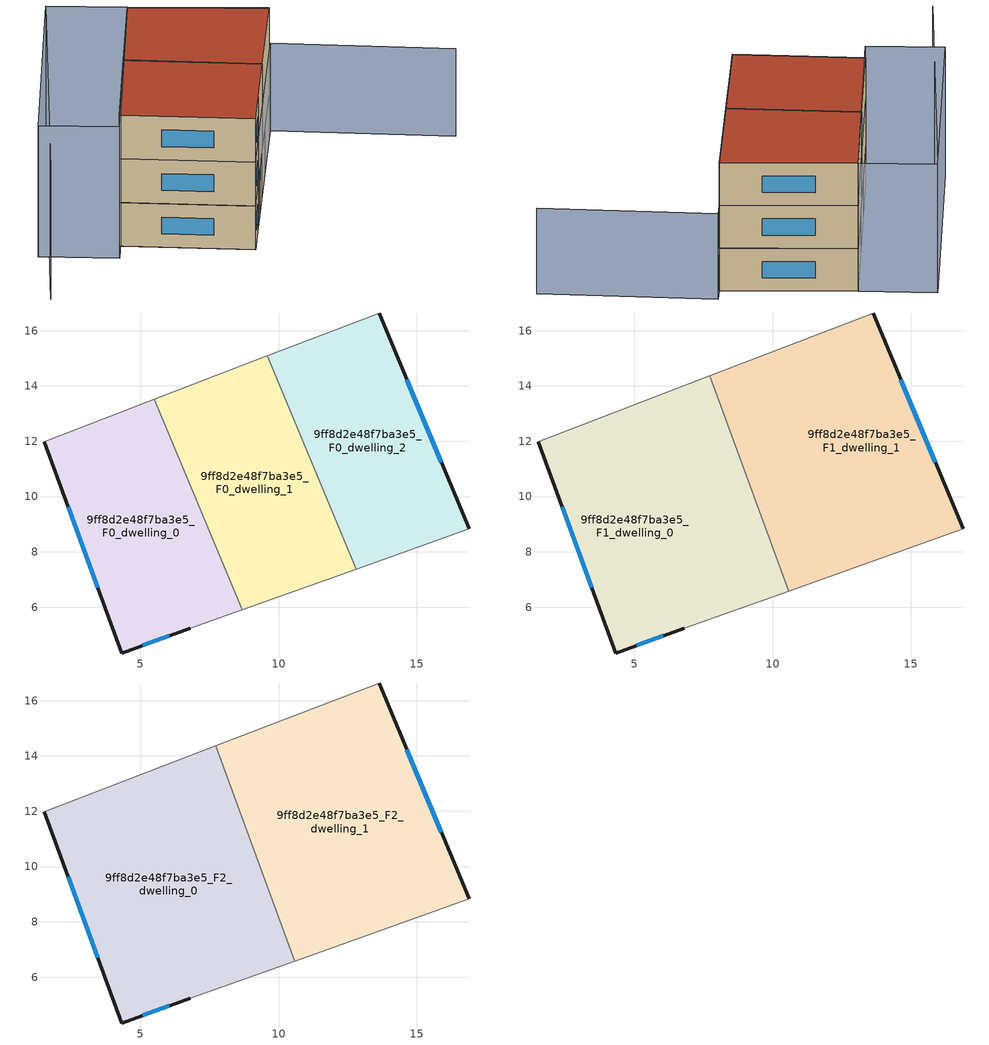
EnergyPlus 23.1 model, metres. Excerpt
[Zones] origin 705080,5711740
9ff8d2e48f7ba3e5_F0_dwelling_0
 floor ground (EU_floor_Construction): 8.69,5.9 5.5,13.51 1.53,11.98 4.33,4.34 6.81,5.24 z0
 wall outside (EU_wall_Construction): 6.81,5.24 4.33,4.34 1.53,11.98 z0:3
 wall adiabatic (EU_wall_Construction): 1.53,11.98 5.5,13.51 / 8.69,5.9 6.81,5.24 z0:3
 wall to 9ff8d2e48f7ba3e5_F0_dwelling_1 (EU_wall_Construction): 5.5,13.51 8.69,5.9 z0:3
 window (EU_Window_Construction): 6.05,4.96 5.09,4.62 / 3.46,6.7 2.39,9.62 z0.93:2.07
9ff8d2e48f7ba3e5_F0_dwelling_1
 floor ground (EU_floor_Construction): 12.82,7.38 9.59,15.08 5.5,13.51 8.69,5.9 z0
 wall adiabatic (EU_wall_Construction): 12.82,7.38 8.69,5.9 / 5.5,13.51 9.59,15.08 z0:3
 wall to 9ff8d2e48f7ba3e5_F0_dwelling_2 (EU_wall_Construction): 9.59,15.08 12.82,7.38 z0:3
9ff8d2e48f7ba3e5_F0_dwelling_2
 floor ground (EU_floor_Construction): 16.89,8.83 13.63,16.64 9.59,15.08 12.82,7.38 z0
 wall outside (EU_wall_Construction): 13.63,16.64 16.89,8.83 z0:3
 wall adiabatic (EU_wall_Construction): 16.89,8.83 12.82,7.38 / 9.59,15.08 13.63,16.64 z0:3
 window (EU_Window_Construction): 14.64,14.23 15.89,11.24 z0.93:2.07
9ff8d2e48f7ba3e5_F1_dwelling_0
 floor to 9ff8d2e48f7ba3e5_F0_dwelling_0 (EU_floor_Construction): 8.69,5.9 5.5,13.51 1.53,11.98 4.33,4.34 6.81,5.24 z3
 floor to 9ff8d2e48f7ba3e5_F0_dwelling_1 (EU_floor_Construction): 10.58,6.58 7.73,14.37 5.5,13.51 8.69,5.9 z3
 wall outside (EU_wall_Construction): 6.81,5.24 4.33,4.34 1.53,11.98 z3:6
 wall adiabatic (EU_wall_Construction): 1.53,11.98 7.73,14.37 / 10.58,6.58 6.81,5.24 z3:6
 wall to 9ff8d2e48f7ba3e5_F1_dwelling_1 (EU_wall_Construction): 7.73,14.37 10.58,6.58 z3:6
 window (EU_Window_Construction): 6.05,4.96 5.09,4.62 / 3.46,6.7 2.39,9.62 z3.93:5.07
9ff8d2e48f7ba3e5_F1_dwelling_1
 floor to 9ff8d2e48f7ba3e5_F0_dwelling_1 (EU_floor_Construction): 12.82,7.38 9.59,15.08 7.73,14.37 10.58,6.58 z3
 floor to 9ff8d2e48f7ba3e5_F0_dwelling_2 (EU_floor_Construction): 16.89,8.83 13.63,16.64 9.59,15.08 12.82,7.38 z3
 wall outside (EU_wall_Construction): 13.63,16.64 16.89,8.83 z3:6
 wall adiabatic (EU_wall_Construction): 16.89,8.83 10.58,6.58 / 7.73,14.37 13.63,16.64 z3:6
 window (EU_Window_Construction): 14.64,14.23 15.89,11.24 z3.93:5.07
9ff8d2e48f7ba3e5_F2_dwelling_0
 floor to 9ff8d2e48f7ba3e5_F1_dwelling_0 (EU_floor_Construction): 10.58,6.58 7.73,14.37 1.53,11.98 4.33,4.34 6.81,5.24 z6
 wall outside (EU_wall_Construction): 6.81,5.24 4.33,4.34 1.53,11.98 z6:9
 wall adiabatic (EU_wall_Construction): 1.53,11.98 7.73,14.37 / 10.58,6.58 6.81,5.24 z6:9
 wall to 9ff8d2e48f7ba3e5_F2_dwelling_1 (EU_wall_Construction): 7.73,14.37 10.58,6.58 z6:9
 window (EU_Window_Construction): 6.05,4.96 5.09,4.62 / 3.46,6.7 2.39,9.62 z6.93:8.07
 roof outside (EU_roof_Construction): 7.73,14.37 10.58,6.58 6.81,5.24 4.33,4.34 1.53,11.98 z9
9ff8d2e48f7ba3e5_F2_dwelling_1
 floor to 9ff8d2e48f7ba3e5_F1_dwelling_1 (EU_floor_Construction): 16.89,8.83 13.63,16.64 7.73,14.37 10.58,6.58 z6
 wall outside (EU_wall_Construction): 13.63,16.64 16.89,8.83 z6:9
 wall adiabatic (EU_wall_Construction): 16.89,8.83 10.58,6.58 / 7.73,14.37 13.63,16.64 z6:9
 window (EU_Window_Construction): 14.64,14.23 15.89,11.24 z6.93:8.07
 roof outside (EU_roof_Construction): 13.63,16.64 16.89,8.83 10.58,6.58 7.73,14.37 z9
shading: 6.81,5.24 17.83,9.16 / 17.83,9.16 21.55,-1.26 z0:6; 11.86,21.15 -5.89,13.26 / -1.52,15.93 11.87,21.16 / 11.87,21.16 13.63,16.64 / 13.63,16.64 0.24,11.41 / 0.24,11.41 -1.52,15.93 z0:9
[Building]
EU S2 Campaign: North Axis=0; Terrain=City; Solar Distribution=FullExterior
[Site:Location]
London: Latitude=51.5; Longitude=-0.5; Time Zone=0; Elevation=25
[SizingPeriod:WeatherFileDays]
AnnualSizingPeriod: Begin Month=1; Begin Day of Month=1; End Month=12; End Day of Month=31; Day of Week for Start Day=Monday; Use Weather File Daylight Saving Period=No; Use Weather File Rain and Snow Indicators=No
[MATERIAL]
EU_InternalMass_Material: Roughness=MediumRough; Thickness=0.1; Conductivity=1; Density=1800; Specific Heat=900; Thermal Absorptance=0.9; Solar Absorptance=0.7; Visible Absorptance=0.7
[MATERIAL:NOMASS] Roughness=MediumRough; Thermal Absorptance=0.9; Solar Absorptance=0.7; Visible Absorptance=0.7
Name | Thermal Resistance
EU_wall_NoMass | 0.53138
EU_roof_NoMass | 2.54466
EU_floor_NoMass | 1.96308
[WINDOWMATERIAL:SIMPLEGLAZINGSYSTEM]
EU_Window_SimpleGlazing: UFactor=4.07112; Solar Heat Gain Coefficient=0.85; Visible Transmittance=0.85
[CONSTRUCTION]
EU_wall_Construction: EU_wall_NoMass
EU_roof_Construction: EU_roof_NoMass
EU_floor_Construction: EU_floor_NoMass
EU_InternalMass_Construction: EU_InternalMass_Material
EU_Window_Construction: EU_Window_SimpleGlazing
[ZONE] Type=1; Multiplier=1; Ceiling Height=autocalculate; Floor Area=autocalculate; Part of Total Floor Area=Yes
Name | Volume
9ff8d2e48f7ba3e5_F0_dwelling_0; 9ff8d2e48f7ba3e5_F0_dwelling_1 | 109.072
9ff8d2e48f7ba3e5_F1_dwelling_0 | 163.6
9ff8d2e48f7ba3e5_F2_dwelling_0 | 163.604
9ff8d2e48f7ba3e5_F1_dwelling_1 | 163.606
9ff8d2e48f7ba3e5_F2_dwelling_1 | 163.611
9ff8d2e48f7ba3e5_F0_dwelling_2 | 109.068
[INTERNALMASS] Construction=EU_InternalMass_Construction
Name | Zone or ZoneList | Surface Area
9ff8d2e48f7ba3e5_F0_dwelling_0_EU_InternalMass | 9ff8d2e48f7ba3e5_F0_dwelling_0 | 36.3575
9ff8d2e48f7ba3e5_F0_dwelling_1_EU_InternalMass | 9ff8d2e48f7ba3e5_F0_dwelling_1 | 36.3576
9ff8d2e48f7ba3e5_F0_dwelling_2_EU_InternalMass | 9ff8d2e48f7ba3e5_F0_dwelling_2 | 36.3558
9ff8d2e48f7ba3e5_F1_dwelling_0_EU_InternalMass | 9ff8d2e48f7ba3e5_F1_dwelling_0 | 54.5352
9ff8d2e48f7ba3e5_F1_dwelling_1_EU_InternalMass | 9ff8d2e48f7ba3e5_F1_dwelling_1 | 54.5367
9ff8d2e48f7ba3e5_F2_dwelling_0_EU_InternalMass | 9ff8d2e48f7ba3e5_F2_dwelling_0 | 54.5352
9ff8d2e48f7ba3e5_F2_dwelling_1_EU_InternalMass | 9ff8d2e48f7ba3e5_F2_dwelling_1 | 54.5367
[OTHEREQUIPMENT] Fuel Type=Electricity; Design Level Calculation Method=Watts/Area; Power per Zone Floor Area=1; Fraction Latent=0; Fraction Radiant=0; Fraction Lost=0; Carbon Dioxide Generation Rate=0; EndUse Subcategory=EU_Step8_InternalGains
Name | Zone or ZoneList or Space or SpaceList | Schedule
EU_Step8_InternalGain_9ff8d2e48f7ba3e5_F0_dwelling_0_f000 | 9ff8d2e48f7ba3e5_F0_dwelling_0 | EU_Step8_GainSchedule_9ff8d2e48f7ba3e5_F0_dwelling_0_f000
EU_Step8_InternalGain_9ff8d2e48f7ba3e5_F0_dwelling_1_f000 | 9ff8d2e48f7ba3e5_F0_dwelling_1 | EU_Step8_GainSchedule_9ff8d2e48f7ba3e5_F0_dwelling_1_f000
EU_Step8_InternalGain_9ff8d2e48f7ba3e5_F0_dwelling_2_f000 | 9ff8d2e48f7ba3e5_F0_dwelling_2 | EU_Step8_GainSchedule_9ff8d2e48f7ba3e5_F0_dwelling_2_f000
EU_Step8_InternalGain_9ff8d2e48f7ba3e5_F1_dwelling_0_f000 | 9ff8d2e48f7ba3e5_F1_dwelling_0 | EU_Step8_GainSchedule_9ff8d2e48f7ba3e5_F1_dwelling_0_f000
EU_Step8_InternalGain_9ff8d2e48f7ba3e5_F1_dwelling_1_f000 | 9ff8d2e48f7ba3e5_F1_dwelling_1 | EU_Step8_GainSchedule_9ff8d2e48f7ba3e5_F1_dwelling_1_f000
EU_Step8_InternalGain_9ff8d2e48f7ba3e5_F2_dwelling_0_f000 | 9ff8d2e48f7ba3e5_F2_dwelling_0 | EU_Step8_GainSchedule_9ff8d2e48f7ba3e5_F2_dwelling_0_f000
EU_Step8_InternalGain_9ff8d2e48f7ba3e5_F2_dwelling_1_f000 | 9ff8d2e48f7ba3e5_F2_dwelling_1 | EU_Step8_GainSchedule_9ff8d2e48f7ba3e5_F2_dwelling_1_f000
[ZONEVENTILATION:DESIGNFLOWRATE] Schedule=EU_AlwaysOn; Design Flow Rate Calculation Method=AirChanges/Hour; Air Changes per Hour=0.463094; Ventilation Type=Natural; Fan Pressure Rise=0; Fan Total Efficiency=1; Constant Term Coefficient=1; Temperature Term Coefficient=0; Velocity Term Coefficient=0; Velocity Squared Term Coefficient=0; Minimum Indoor Temperature=-100; Maximum Indoor Temperature=100; Delta Temperature=-100; Minimum Outdoor Temperature=-100; Maximum Outdoor Temperature=100; Maximum Wind Speed=40
Name | Zone or ZoneList or Space or SpaceList
EU_ConstantAir_9ff8d2e48f7ba3e5_F0_dwelling_0 | 9ff8d2e48f7ba3e5_F0_dwelling_0
EU_ConstantAir_9ff8d2e48f7ba3e5_F0_dwelling_1 | 9ff8d2e48f7ba3e5_F0_dwelling_1
EU_ConstantAir_9ff8d2e48f7ba3e5_F0_dwelling_2 | 9ff8d2e48f7ba3e5_F0_dwelling_2
EU_ConstantAir_9ff8d2e48f7ba3e5_F1_dwelling_0 | 9ff8d2e48f7ba3e5_F1_dwelling_0
EU_ConstantAir_9ff8d2e48f7ba3e5_F1_dwelling_1 | 9ff8d2e48f7ba3e5_F1_dwelling_1
EU_ConstantAir_9ff8d2e48f7ba3e5_F2_dwelling_0 | 9ff8d2e48f7ba3e5_F2_dwelling_0
EU_ConstantAir_9ff8d2e48f7ba3e5_F2_dwelling_1 | 9ff8d2e48f7ba3e5_F2_dwelling_1
[HVACTEMPLATE:THERMOSTAT] Constant Heating Setpoint=20; Constant Cooling Setpoint=50
EU_HeatOnly_9ff8d2e48f7ba3e5_F0_dwelling_0; EU_HeatOnly_9ff8d2e48f7ba3e5_F0_dwelling_1; EU_HeatOnly_9ff8d2e48f7ba3e5_F0_dwelling_2; EU_HeatOnly_9ff8d2e48f7ba3e5_F1_dwelling_0; EU_HeatOnly_9ff8d2e48f7ba3e5_F1_dwelling_1; EU_HeatOnly_9ff8d2e48f7ba3e5_F2_dwelling_0; EU_HeatOnly_9ff8d2e48f7ba3e5_F2_dwelling_1
[HVACTEMPLATE:ZONE:IDEALLOADSAIRSYSTEM] System Availability Schedule=EU_AlwaysOn; Maximum Heating Supply Air Temperature=50; Minimum Cooling Supply Air Temperature=13; Maximum Heating Supply Air Humidity Ratio=0.0156; Minimum Cooling Supply Air Humidity Ratio=0.0077; Heating Limit=NoLimit; Cooling Limit=NoLimit; Heating Availability Schedule=EU_AlwaysOn; Cooling Availability Schedule=EU_CoolingOff; Dehumidification Control Type=ConstantSensibleHeatRatio; Cooling Sensible Heat Ratio=0.7; Dehumidification Setpoint=60; Humidification Control Type=None; Humidification Setpoint=30; Outdoor Air Method=None; Outdoor Air Flow Rate per Person=0.00944; Outdoor Air Flow Rate per Zone Floor Area=0; Outdoor Air Flow Rate per Zone=0; Demand Controlled Ventilation Type=None; Outdoor Air Economizer Type=NoEconomizer; Heat Recovery Type=None; Sensible Heat Recovery Effectiveness=0.7; Latent Heat Recovery Effectiveness=0.65
Name | Template Thermostat
9ff8d2e48f7ba3e5_F0_dwelling_0 | EU_HeatOnly_9ff8d2e48f7ba3e5_F0_dwelling_0
9ff8d2e48f7ba3e5_F0_dwelling_1 | EU_HeatOnly_9ff8d2e48f7ba3e5_F0_dwelling_1
9ff8d2e48f7ba3e5_F0_dwelling_2 | EU_HeatOnly_9ff8d2e48f7ba3e5_F0_dwelling_2
9ff8d2e48f7ba3e5_F1_dwelling_0 | EU_HeatOnly_9ff8d2e48f7ba3e5_F1_dwelling_0
9ff8d2e48f7ba3e5_F1_dwelling_1 | EU_HeatOnly_9ff8d2e48f7ba3e5_F1_dwelling_1
9ff8d2e48f7ba3e5_F2_dwelling_0 | EU_HeatOnly_9ff8d2e48f7ba3e5_F2_dwelling_0
9ff8d2e48f7ba3e5_F2_dwelling_1 | EU_HeatOnly_9ff8d2e48f7ba3e5_F2_dwelling_1
[SIZING:ZONE] Zone Cooling Design Supply Air Temperature Input Method=SupplyAirTemperature; Zone Cooling Design Supply Air Temperature=13; Zone Heating Design Supply Air Temperature Input Method=SupplyAirTemperature; Zone Heating Design Supply Air Temperature=50; Zone Cooling Design Supply Air Humidity Ratio=0.008; Zone Heating Design Supply Air Humidity Ratio=0.008; Cooling Design Air Flow Method=DesignDay; Cooling Design Air Flow Rate=0; Cooling Minimum Air Flow per Zone Floor Area=0.000762; Cooling Minimum Air Flow=0; Cooling Minimum Air Flow Fraction=0.2; Heating Design Air Flow Method=DesignDay; Heating Design Air Flow Rate=0; Heating Maximum Air Flow per Zone Floor Area=0.002032; Heating Maximum Air Flow=0.141576; Heating Maximum Air Flow Fraction=0.3; Account for Dedicated Outdoor Air System=No; Dedicated Outdoor Air System Control Strategy=NeutralSupplyAir; Dedicated Outdoor Air Low Setpoint Temperature for Design=autosize; Dedicated Outdoor Air High Setpoint Temperature for Design=autosize; Zone Load Sizing Method=Sensible Load Only No Latent Load; Zone Latent Cooling Design Supply Air Humidity Ratio Input Method=HumidityRatioDifference; Zone Cooling Design Supply Air Humidity Ratio Difference=0.005; Zone Latent Heating Design Supply Air Humidity Ratio Input Method=HumidityRatioDifference; Zone Humidification Design Supply Air Humidity Ratio Difference=0.005
9ff8d2e48f7ba3e5_F0_dwelling_0; 9ff8d2e48f7ba3e5_F0_dwelling_1; 9ff8d2e48f7ba3e5_F0_dwelling_2; 9ff8d2e48f7ba3e5_F1_dwelling_0; 9ff8d2e48f7ba3e5_F1_dwelling_1; 9ff8d2e48f7ba3e5_F2_dwelling_0; 9ff8d2e48f7ba3e5_F2_dwelling_1
[SCHEDULE:CONSTANT]
Name | Hourly Value
EU_AlwaysOn | 1
EU_CoolingOff | 0
[SCHEDULE:FILE] Column Number=1; Rows to Skip at Top=0; Number of Hours of Data=8760; Column Separator=Comma; Interpolate to Timestep=No; Minutes per Item=60; Adjust Schedule for Daylight Savings=Yes
Name | File
EU_Step8_GainSchedule_9ff8d2e48f7ba3e5_F0_dwelling_0_f000 | ../../schedules/9ff8d2e48f7ba3e5/9ff8d2e48f7ba3e5_F0_dwelling_0_f000_gain.csv
EU_Step8_GainSchedule_9ff8d2e48f7ba3e5_F0_dwelling_1_f000 | ../../schedules/9ff8d2e48f7ba3e5/9ff8d2e48f7ba3e5_F0_dwelling_1_f000_gain.csv
EU_Step8_GainSchedule_9ff8d2e48f7ba3e5_F0_dwelling_2_f000 | ../../schedules/9ff8d2e48f7ba3e5/9ff8d2e48f7ba3e5_F0_dwelling_2_f000_gain.csv
EU_Step8_GainSchedule_9ff8d2e48f7ba3e5_F1_dwelling_0_f000 | ../../schedules/9ff8d2e48f7ba3e5/9ff8d2e48f7ba3e5_F1_dwelling_0_f000_gain.csv
EU_Step8_GainSchedule_9ff8d2e48f7ba3e5_F1_dwelling_1_f000 | ../../schedules/9ff8d2e48f7ba3e5/9ff8d2e48f7ba3e5_F1_dwelling_1_f000_gain.csv
EU_Step8_GainSchedule_9ff8d2e48f7ba3e5_F2_dwelling_0_f000 | ../../schedules/9ff8d2e48f7ba3e5/9ff8d2e48f7ba3e5_F2_dwelling_0_f000_gain.csv
EU_Step8_GainSchedule_9ff8d2e48f7ba3e5_F2_dwelling_1_f000 | ../../schedules/9ff8d2e48f7ba3e5/9ff8d2e48f7ba3e5_F2_dwelling_1_f000_gain.csv
